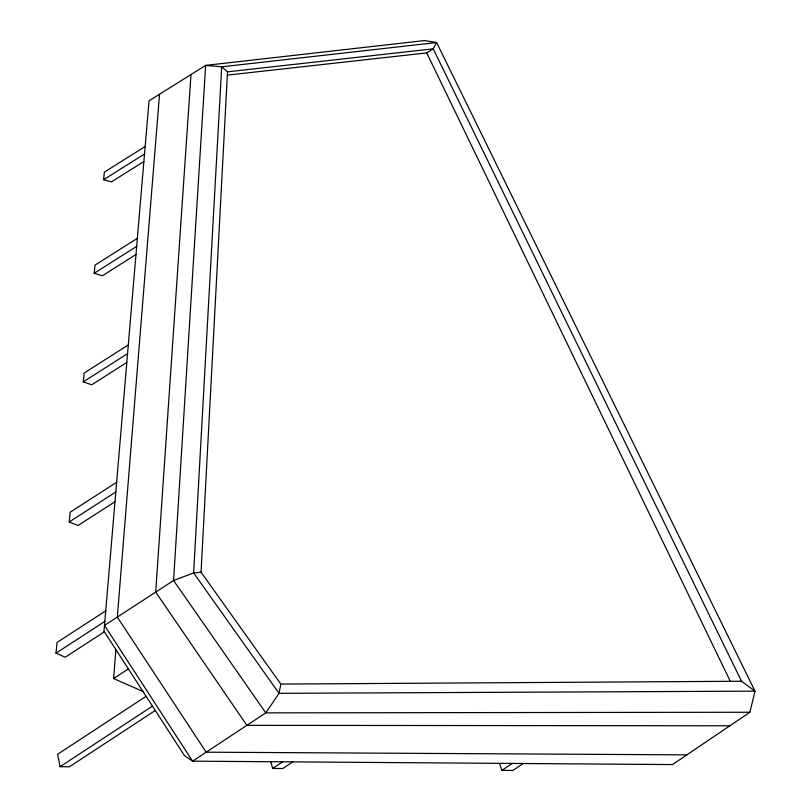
<?xml version="1.0" encoding="UTF-8"?>
<svg xmlns="http://www.w3.org/2000/svg" width="811" height="811" viewBox="0 0 811 811"><rect width="100%" height="100%" fill="white"/><g stroke="black" fill="none" stroke-linecap="round" stroke-linejoin="round"><path stroke-width="1.22" d="M201.057 572.201L193.636 572.921L173.564 580.504L104.487 625.413L192.582 761.164L265.785 712.869L279.014 693.334L280.829 684.089L201.057 572.201L227.516 71.844L221.697 66.816L205.639 65.397L149.031 100.817L103.99 631.222L184.492 755.649L192.582 761.164L672.491 764.58L749.891 712.251L755 691.144L436.622 42.547L424.599 40.55L205.639 65.397L173.564 580.504L265.785 712.869L749.891 712.251M191.001 74.561L155.702 592.121L246.858 725.348L729.88 725.784M159.534 94.248L117.321 617.08L206.176 752.192L686.866 754.859M143.111 691.56L113.591 678.543L115.912 649.672M104.366 631.789L65.245 657.234L56 653.159L57.074 642.434L106.008 610.653M115.01 501.705L78.059 525.508L69.178 522.01L70.162 512.207L116.875 482.15M126.82 362.436L91.744 384.799L83.269 381.88L84.151 373.03L128.31 344.898M135.984 254.482L102.348 275.77L94.188 273.256L95.009 265.106L137.353 238.343M143.871 161.521L111.482 181.877L103.585 179.707L104.345 172.135L145.281 146.446M499.485 763.557L501.948 770.359L512.268 763.435M523.196 763.516L512.866 770.45L501.948 770.359M270.793 761.722L272.648 768.463L282.694 761.803M292.812 761.874L282.755 768.544L272.648 768.463M146.122 696.294L57.652 754.25L60.085 766.699L69.462 766.78L155.276 710.487M60.085 766.699L152.458 706.138M113.591 678.543L128.371 668.903M56 653.159L104.994 621.307M69.178 522.01L115.943 491.892M83.269 381.88L127.56 353.637M227.344 75.119L426.748 52.908L433.216 48.822L436.622 42.547L221.697 66.816L193.636 572.921L279.014 693.334L755 691.144L741.518 681.24L433.216 48.822L227.516 71.844M94.188 273.256L136.674 246.382M103.585 179.707L144.551 153.978M280.829 684.089L741.518 681.24M426.748 52.908L730.305 681.311"/></g></svg>
